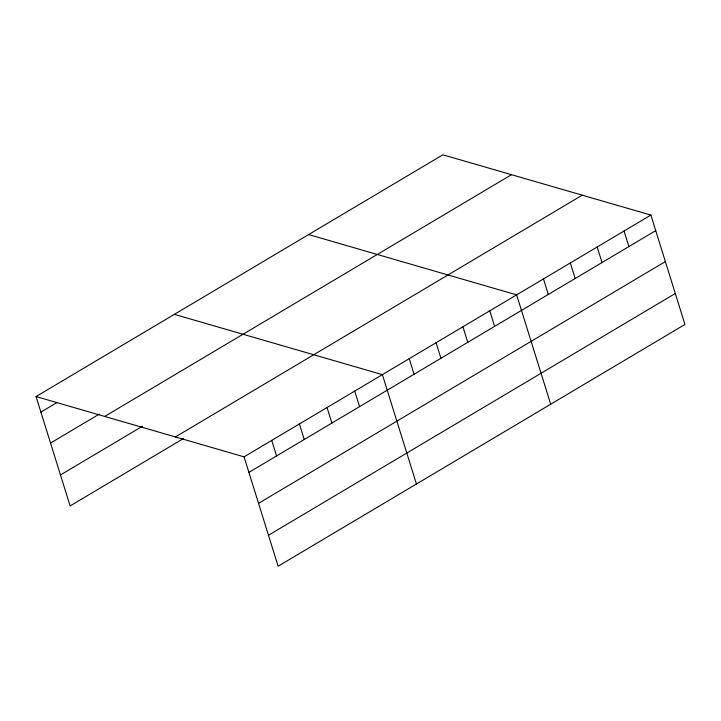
<?xml version="1.0" encoding="UTF-8"?>
<svg xmlns="http://www.w3.org/2000/svg" width="721" height="721" viewBox="0 0 721 721"><rect width="100%" height="100%" fill="white"/><g stroke="black" fill="none" stroke-linecap="round" stroke-linejoin="round"><path stroke-width="1.08" d="M36.05 396.55L442.874 154.79L650.883 215.074L684.95 324.45L278.126 566.21L244.059 456.844L36.05 396.55L70.117 505.926L183.63 438.458M40.89 412.106L57.112 402.462M50.533 443.064L99.192 414.151M104.689 416.45L511.522 174.689M60.474 474.959L142.515 426.21M175.419 436.944L582.244 195.184M244.059 456.844L650.883 215.074M248.898 472.39L655.731 230.63M258.542 503.348L665.375 261.588M268.482 535.252L675.307 293.483M308.624 234.568L516.633 294.862L550.7 404.229M174.374 314.356L382.382 374.641L416.441 484.007M624.035 231.035L628.874 246.582M597.186 246.988L602.026 262.543M570.338 262.949L575.178 278.495M543.481 278.901L548.33 294.456M489.784 310.814L494.624 326.37M462.927 326.775L467.776 342.322M436.079 342.727L440.928 358.274M409.231 358.688L414.07 374.235M354.714 391.079L359.563 406.635M327.055 407.518L331.894 423.074M299.386 423.957L304.226 439.513M271.727 440.405L276.567 455.951"/></g></svg>
